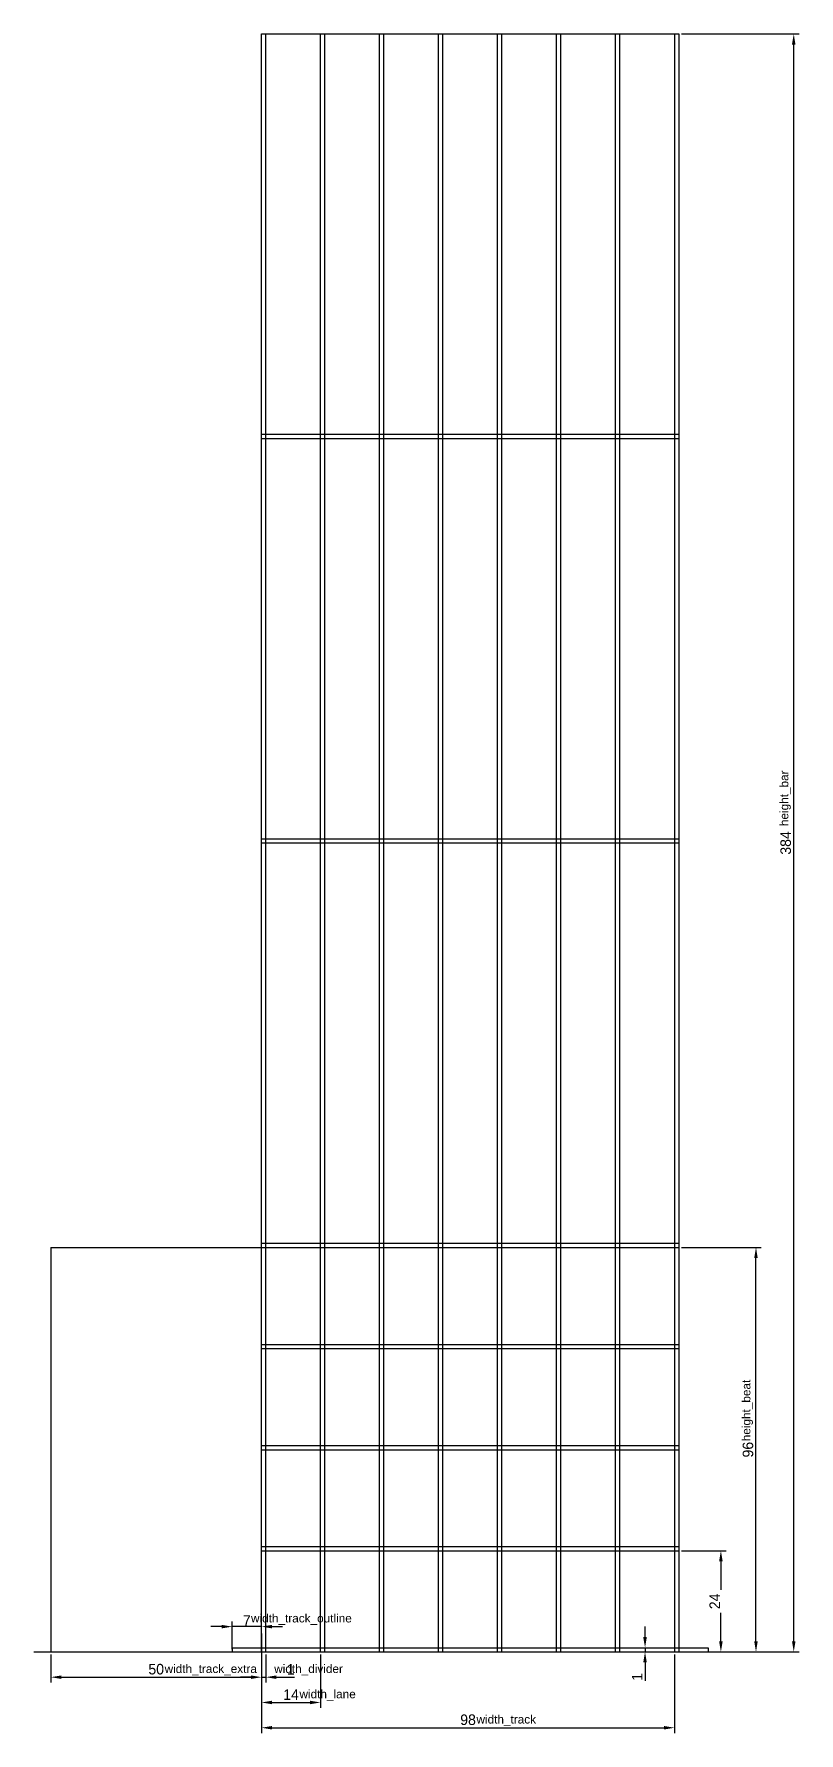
# Model space of a CAD drawing. Header units: millimetres. Extents: x -54 to 128, y -115 to 288.
import ezdxf

# ---------------------------------------------------------------- set-up
doc = ezdxf.new("R2010")
doc.units = ezdxf.units.MM
doc.layers.get('0').update_dxf_attribs({"lineweight": 25, "true_color": 0xffffff})
doc.styles.get("Standard").update_dxf_attribs({"font": ''})
doc.styles.add('textstyle0', font='arial.ttf')
doc.styles.add('textstyle1', font='arial.ttf')
doc.styles.add('textstyle2', font='arial.ttf')
doc.styles.add('textstyle3', font='arial.ttf')
doc.styles.add('textstyle4', font='arial.ttf')
doc.styles.add('textstyle5', font='arial.ttf')
doc.styles.add('textstyle6', font='arial.ttf')
doc.styles.get('Standard').set_extended_font_data('txt')
doc.dimstyles.get("Standard").update_dxf_attribs({"dimtxt": 2.5, "dimasz": 2.5, "dimexe": 1.25, "dimexo": 0.625, "dimtad": 1, "dimtxsty": 'Standard', "dimcen": 2.5, "dimadec": 0, "dimazin": 0, "dimtfac": 1, "dimtmove": 0, "dimatfit": 3, "dimfxl": 1, "dimarcsym": 0})

# ---------------------------------------------------------------- blocks, each defined once
blk = doc.blocks.new('*D1')
at = {"color": 0, "lineweight": -2, "transparency": 16777216}
for p, q in [((0, -91.62), (0, -103.25)), ((-50, -96.62), (-50, -103.25)), ((-47.5, -102), (-2.5, -102))]:
    blk.add_line(p, q, dxfattribs=at)
at = {"color": 0, "transparency": 16777216}
for points in [[(-47.5, -101.58), (-47.5, -102.42), (-50, -102)], [(-2.5, -101.58), (-2.5, -102.42), (0, -102)]]:
    blk.add_solid(points, dxfattribs=at)
at = {"layer": 'Defpoints', "color": 0, "transparency": 16777216}
for p in [(0, -91), (-50, -96), (0, -102)]:
    blk.add_point(p, dxfattribs=at)
at = {"color": 0, "transparency": 16777216, "insert": (-25, -101.38), "char_height": 2.5, "attachment_point": 8}
blk.add_mtext('50', dxfattribs=at)
blk = doc.blocks.new('*D2')
at = {"color": 0, "lineweight": -2, "transparency": 16777216}
for p, q in [((0, -96.62), (0, -103.25)), ((1, -96.62), (1, -103.25)), ((-2.5, -102), (-5, -102)), ((0, -102), (1, -102)), ((3.5, -102), (7.85, -102))]:
    blk.add_line(p, q, dxfattribs=at)
at = {"color": 0, "transparency": 16777216}
for points in [[(-2.5, -101.58), (-2.5, -102.42), (0, -102)], [(3.5, -101.58), (3.5, -102.42), (1, -102)]]:
    blk.add_solid(points, dxfattribs=at)
at = {"layer": 'Defpoints', "color": 0, "transparency": 16777216}
for p in [(0, -96), (1, -96), (1, -102)]:
    blk.add_point(p, dxfattribs=at)
at = {"color": 0, "transparency": 16777216, "insert": (6.92, -101.38), "char_height": 2.5, "attachment_point": 8}
blk.add_mtext('1', dxfattribs=at)
blk = doc.blocks.new('*D3')
at = {"color": 0, "lineweight": -2, "transparency": 16777216}
for p, q in [((0, -96.62), (0, -109.25)), ((14, -96.62), (14, -109.25)), ((2.5, -108), (11.5, -108))]:
    blk.add_line(p, q, dxfattribs=at)
at = {"color": 0, "transparency": 16777216}
for points in [[(2.5, -107.58), (2.5, -108.42), (0, -108)], [(11.5, -107.58), (11.5, -108.42), (14, -108)]]:
    blk.add_solid(points, dxfattribs=at)
at = {"layer": 'Defpoints', "color": 0, "transparency": 16777216}
for p in [(0, -96), (14, -96), (14, -108)]:
    blk.add_point(p, dxfattribs=at)
at = {"color": 0, "transparency": 16777216, "insert": (7, -107.38), "char_height": 2.5, "attachment_point": 8}
blk.add_mtext('14', dxfattribs=at)
blk = doc.blocks.new('*D4')
at = {"color": 0, "lineweight": -2, "transparency": 16777216}
for p, q in [((0, -96.62), (0, -115.25)), ((98, -96.62), (98, -115.25)), ((2.5, -114), (95.5, -114))]:
    blk.add_line(p, q, dxfattribs=at)
at = {"color": 0, "transparency": 16777216}
for points in [[(2.5, -113.58), (2.5, -114.42), (0, -114)], [(95.5, -113.58), (95.5, -114.42), (98, -114)]]:
    blk.add_solid(points, dxfattribs=at)
at = {"layer": 'Defpoints', "color": 0, "transparency": 16777216}
for p in [(0, -96), (98, -96), (98, -114)]:
    blk.add_point(p, dxfattribs=at)
at = {"color": 0, "transparency": 16777216, "insert": (49, -113.38), "char_height": 2.5, "attachment_point": 8}
blk.add_mtext('98', dxfattribs=at)
blk = doc.blocks.new('*D5')
at = {"color": 0, "lineweight": -2, "transparency": 16777216}
for p, q in [((91, -92.5), (91, -90)), ((84.63, -95), (92.25, -95)), ((84.63, -96), (92.25, -96)), ((91, -95), (91, -96)), ((91, -98.5), (91, -102.85))]:
    blk.add_line(p, q, dxfattribs=at)
at = {"color": 0, "transparency": 16777216}
for points in [[(90.58, -92.5), (91.42, -92.5), (91, -95)], [(90.58, -98.5), (91.42, -98.5), (91, -96)]]:
    blk.add_solid(points, dxfattribs=at)
at = {"layer": 'Defpoints', "color": 0, "transparency": 16777216}
for p in [(84, -95), (84, -96), (91, -96)]:
    blk.add_point(p, dxfattribs=at)
at = {"color": 0, "transparency": 16777216, "insert": (90.38, -101.92), "char_height": 2.5, "attachment_point": 8, "rotation": 90}
blk.add_mtext('1', dxfattribs=at)
blk = doc.blocks.new('*D6')
at = {"color": 0, "lineweight": -2, "transparency": 16777216}
for p, q in [((-9.5, -90), (-12, -90)), ((-7, -95.38), (-7, -88.75)), ((0, -90), (-7, -90)), ((0, -95.38), (0, -88.75)), ((2.5, -90), (5, -90))]:
    blk.add_line(p, q, dxfattribs=at)
at = {"color": 0, "transparency": 16777216}
for points in [[(-9.5, -89.58), (-9.5, -90.42), (-7, -90)], [(2.5, -89.58), (2.5, -90.42), (0, -90)]]:
    blk.add_solid(points, dxfattribs=at)
at = {"layer": 'Defpoints', "color": 0, "transparency": 16777216}
for p in [(-7, -90), (-7, -96), (0, -96)]:
    blk.add_point(p, dxfattribs=at)
at = {"color": 0, "transparency": 16777216, "insert": (-3.5, -89.79), "char_height": 2.5, "attachment_point": 8}
blk.add_mtext('7', dxfattribs=at)
blk = doc.blocks.new('*D7')
at = {"color": 0, "lineweight": -2, "transparency": 16777216}
for p, q in [((99.63, -72), (110.25, -72)), ((109, -74.5), (109, -81.29)), ((109, -93.5), (109, -86.71)), ((99.63, -96), (110.25, -96))]:
    blk.add_line(p, q, dxfattribs=at)
at = {"color": 0, "transparency": 16777216}
for points in [[(108.58, -74.5), (109.42, -74.5), (109, -72)], [(108.58, -93.5), (109.42, -93.5), (109, -96)]]:
    blk.add_solid(points, dxfattribs=at)
at = {"layer": 'Defpoints', "color": 0, "transparency": 16777216}
for p in [(99, -72), (109, -72), (99, -96)]:
    blk.add_point(p, dxfattribs=at)
at = {"color": 0, "transparency": 16777216, "insert": (108.79, -84), "char_height": 2.5, "attachment_point": 8, "rotation": 90}
blk.add_mtext('24', dxfattribs=at)
blk = doc.blocks.new('*D8')
at = {"color": 0, "lineweight": -2, "transparency": 16777216}
for p, q in [((99.63, 0), (118.58, 0)), ((117.33, -93.5), (117.33, -2.5)), ((99.63, -96), (118.58, -96))]:
    blk.add_line(p, q, dxfattribs=at)
at = {"color": 0, "transparency": 16777216}
for points in [[(116.91, -2.5), (117.74, -2.5), (117.33, 0)], [(116.91, -93.5), (117.74, -93.5), (117.33, -96)]]:
    blk.add_solid(points, dxfattribs=at)
at = {"layer": 'Defpoints', "color": 0, "transparency": 16777216}
for p in [(99, 0), (117.33, 0), (99, -96)]:
    blk.add_point(p, dxfattribs=at)
at = {"color": 0, "transparency": 16777216, "insert": (116.7, -48), "char_height": 2.5, "attachment_point": 8, "rotation": 90}
blk.add_mtext('96', dxfattribs=at)
blk = doc.blocks.new('*D9')
at = {"color": 0, "lineweight": -2, "transparency": 16777216}
for p, q in [((99.63, 288), (127.54, 288)), ((126.29, -93.5), (126.29, 285.5)), ((99.63, -96), (127.54, -96))]:
    blk.add_line(p, q, dxfattribs=at)
at = {"color": 0, "transparency": 16777216}
for points in [[(125.87, 285.5), (126.7, 285.5), (126.29, 288)], [(125.87, -93.5), (126.7, -93.5), (126.29, -96)]]:
    blk.add_solid(points, dxfattribs=at)
at = {"layer": 'Defpoints', "color": 0, "transparency": 16777216}
for p in [(99, 288), (126.29, 288), (99, -96)]:
    blk.add_point(p, dxfattribs=at)
at = {"color": 0, "transparency": 16777216, "insert": (125.66, 96), "char_height": 2.5, "attachment_point": 8, "rotation": 90}
blk.add_mtext('384', dxfattribs=at)

msp = doc.modelspace()

# ---------------------------------------------------------------- linework, layer by layer
for p, q in [((0, 192), (0, 288)), ((0, 288), (99, 288)), ((1, 192), (1, 288)), ((14, 192), (14, 288)), ((15, 192), (15, 288)), ((28, 192), (28, 288)), ((29, 192), (29, 288)), ((42, 192), (42, 288)), ((43, 192), (43, 288)), ((56, 192), (56, 288)), ((57, 192), (57, 288)), ((70, 192), (70, 288)), ((71, 192), (71, 288)), ((84, 192), (84, 288)), ((85, 192), (85, 288)), ((98, 288), (98, 192)), ((99, 288), (99, 192)), ((0, 193), (99, 193)), ((0, 96), (0, 192)), ((0, 192), (99, 192)), ((0, 192), (99, 192)), ((0, 192), (99, 192)), ((1, 96), (1, 192)), ((14, 96), (14, 192)), ((15, 96), (15, 192)), ((28, 96), (28, 192)), ((29, 96), (29, 192)), ((42, 96), (42, 192)), ((43, 96), (43, 192)), ((56, 96), (56, 192)), ((57, 96), (57, 192)), ((70, 96), (70, 192)), ((71, 96), (71, 192)), ((84, 96), (84, 192)), ((85, 96), (85, 192)), ((98, 192), (98, 96)), ((99, 192), (99, 96)), ((0, 97), (99, 97)), ((0, 0), (0, 96)), ((0, 96), (99, 96)), ((0, 96), (99, 96)), ((1, 0), (1, 96)), ((14, 0), (14, 96)), ((15, 0), (15, 96)), ((28, 0), (28, 96)), ((29, 0), (29, 96)), ((42, 0), (42, 96)), ((43, 0), (43, 96)), ((56, 0), (56, 96)), ((57, 0), (57, 96)), ((70, 0), (70, 96)), ((71, 0), (71, 96)), ((84, 0), (84, 96)), ((85, 0), (85, 96)), ((98, 96), (98, 0)), ((99, 96), (99, 0)), ((-50, 0), (-50, -96)), ((-50, 0), (0, 0)), ((0, 1), (99, 1)), ((0, -96), (0, 0)), ((0, 0), (99, 0)), ((1, -96), (1, 0)), ((14, -96), (14, 0)), ((15, -96), (15, 0)), ((28, -96), (28, 0)), ((29, -96), (29, 0)), ((42, -96), (42, 0)), ((43, -96), (43, 0)), ((56, -96), (56, 0)), ((57, -96), (57, 0)), ((70, -96), (70, 0)), ((71, -96), (71, 0)), ((84, -96), (84, 0)), ((85, -96), (85, 0)), ((98, 0), (98, -96)), ((99, 0), (99, -96)), ((0, -23), (99, -23)), ((0, -24), (99, -24)), ((0, -47), (99, -47)), ((0, -48), (99, -48)), ((0, -71), (99, -71)), ((0, -72), (99, -72)), ((-54, -96), (-7, -96)), ((-7, -95), (106, -95)), ((-7, -95), (-7, -96)), ((-7, -96), (106, -96)), ((106, -95), (106, -96))]:
    msp.add_line(p, q)
for p in [(0, -24), (0, -24), (0, -24), (0, -24), (98, -24), (98, -24), (98, -24), (98, -24), (0, -48), (0, -48), (0, -48), (0, -48), (98, -48), (98, -48), (98, -48), (98, -48), (0, -72), (0, -72), (0, -72), (0, -72), (98, -72), (98, -72), (98, -72), (98, -72)]:
    msp.add_point(p)

# ---------------------------------------------------------------- texts
at = {"char_height": 1, "attachment_point": 1, "rotation": 90}
for s, insert, style in [('\\H2;height_bar', (123, 100), 'textstyle6'), ('\\H2;height_beat', (114, -46), 'textstyle4')]:
    msp.add_mtext(s, dxfattribs=dict(at, insert=insert, style=style))
at = {"char_height": 1, "attachment_point": 1}
for s, insert, style in [('\\H2;width_track_outline', (-2.5, -87), 'textstyle5'), ('\\H2;width_track_extra', (-23, -99), 'textstyle0'), ('\\H2;width_divider\\P', (3, -99), 'textstyle2'), ('\\H2;width_lane', (9, -105), 'textstyle3'), ('\\H2;width_track', (51, -111), 'textstyle1')]:
    msp.add_mtext(s, dxfattribs=dict(at, insert=insert, style=style))

# ---------------------------------------------------------------- dimensions: what is measured, and where the dimension line sits
for base, p1, p2, picture, middle in [((126.287, 288), (99, -96), (99, 288), '*D9', (123.995, 96)), ((117.327, 0), (99, -96), (99, 0), '*D8', (115.035, -48)), ((91, -96), (84, -95), (84, -96), '*D5', (88.708, -101.923))]:
    dim = msp.add_linear_dim(base=base, p1=p1, p2=p2, angle=90, dimstyle='Standard', override={"dimscale": 1, "dimlfac": 1})
    dim.commit()
    dim.dimension.update_dxf_attribs({"geometry": picture, "text_midpoint": middle})
dim = msp.add_linear_dim(base=(109, -72), p1=(99, -96), p2=(99, -72), angle=90, dimstyle='Standard', override={"dimscale": 1, "dimlfac": 1, "dimtmove": 2})
dim.commit()
dim.dimension.update_dxf_attribs({"geometry": '*D7', "text_midpoint": (107.125, -84), "dimtype": 160})
dim = msp.add_linear_dim(base=(-7, -90), p1=(0, -96), p2=(-7, -96), dimstyle='Standard', override={"dimscale": 1, "dimlfac": 1, "dimtmove": 2})
dim.commit()
dim.dimension.update_dxf_attribs({"geometry": '*D6', "text_midpoint": (-3.5, -88.125), "dimtype": 160})
for base, p1, p2, picture, middle in [((0, -102), (-50, -96), (0, -91), '*D1', (-25, -99.708)), ((1, -102), (0, -96), (1, -96), '*D2', (6.923, -99.708)), ((14, -108), (0, -96), (14, -96), '*D3', (7, -105.708)), ((98, -114), (0, -96), (98, -96), '*D4', (49, -111.708))]:
    dim = msp.add_linear_dim(base=base, p1=p1, p2=p2, dimstyle='Standard', override={"dimscale": 1, "dimlfac": 1})
    dim.commit()
    dim.dimension.update_dxf_attribs({"geometry": picture, "text_midpoint": middle})

doc.saveas('drawing.dxf')
